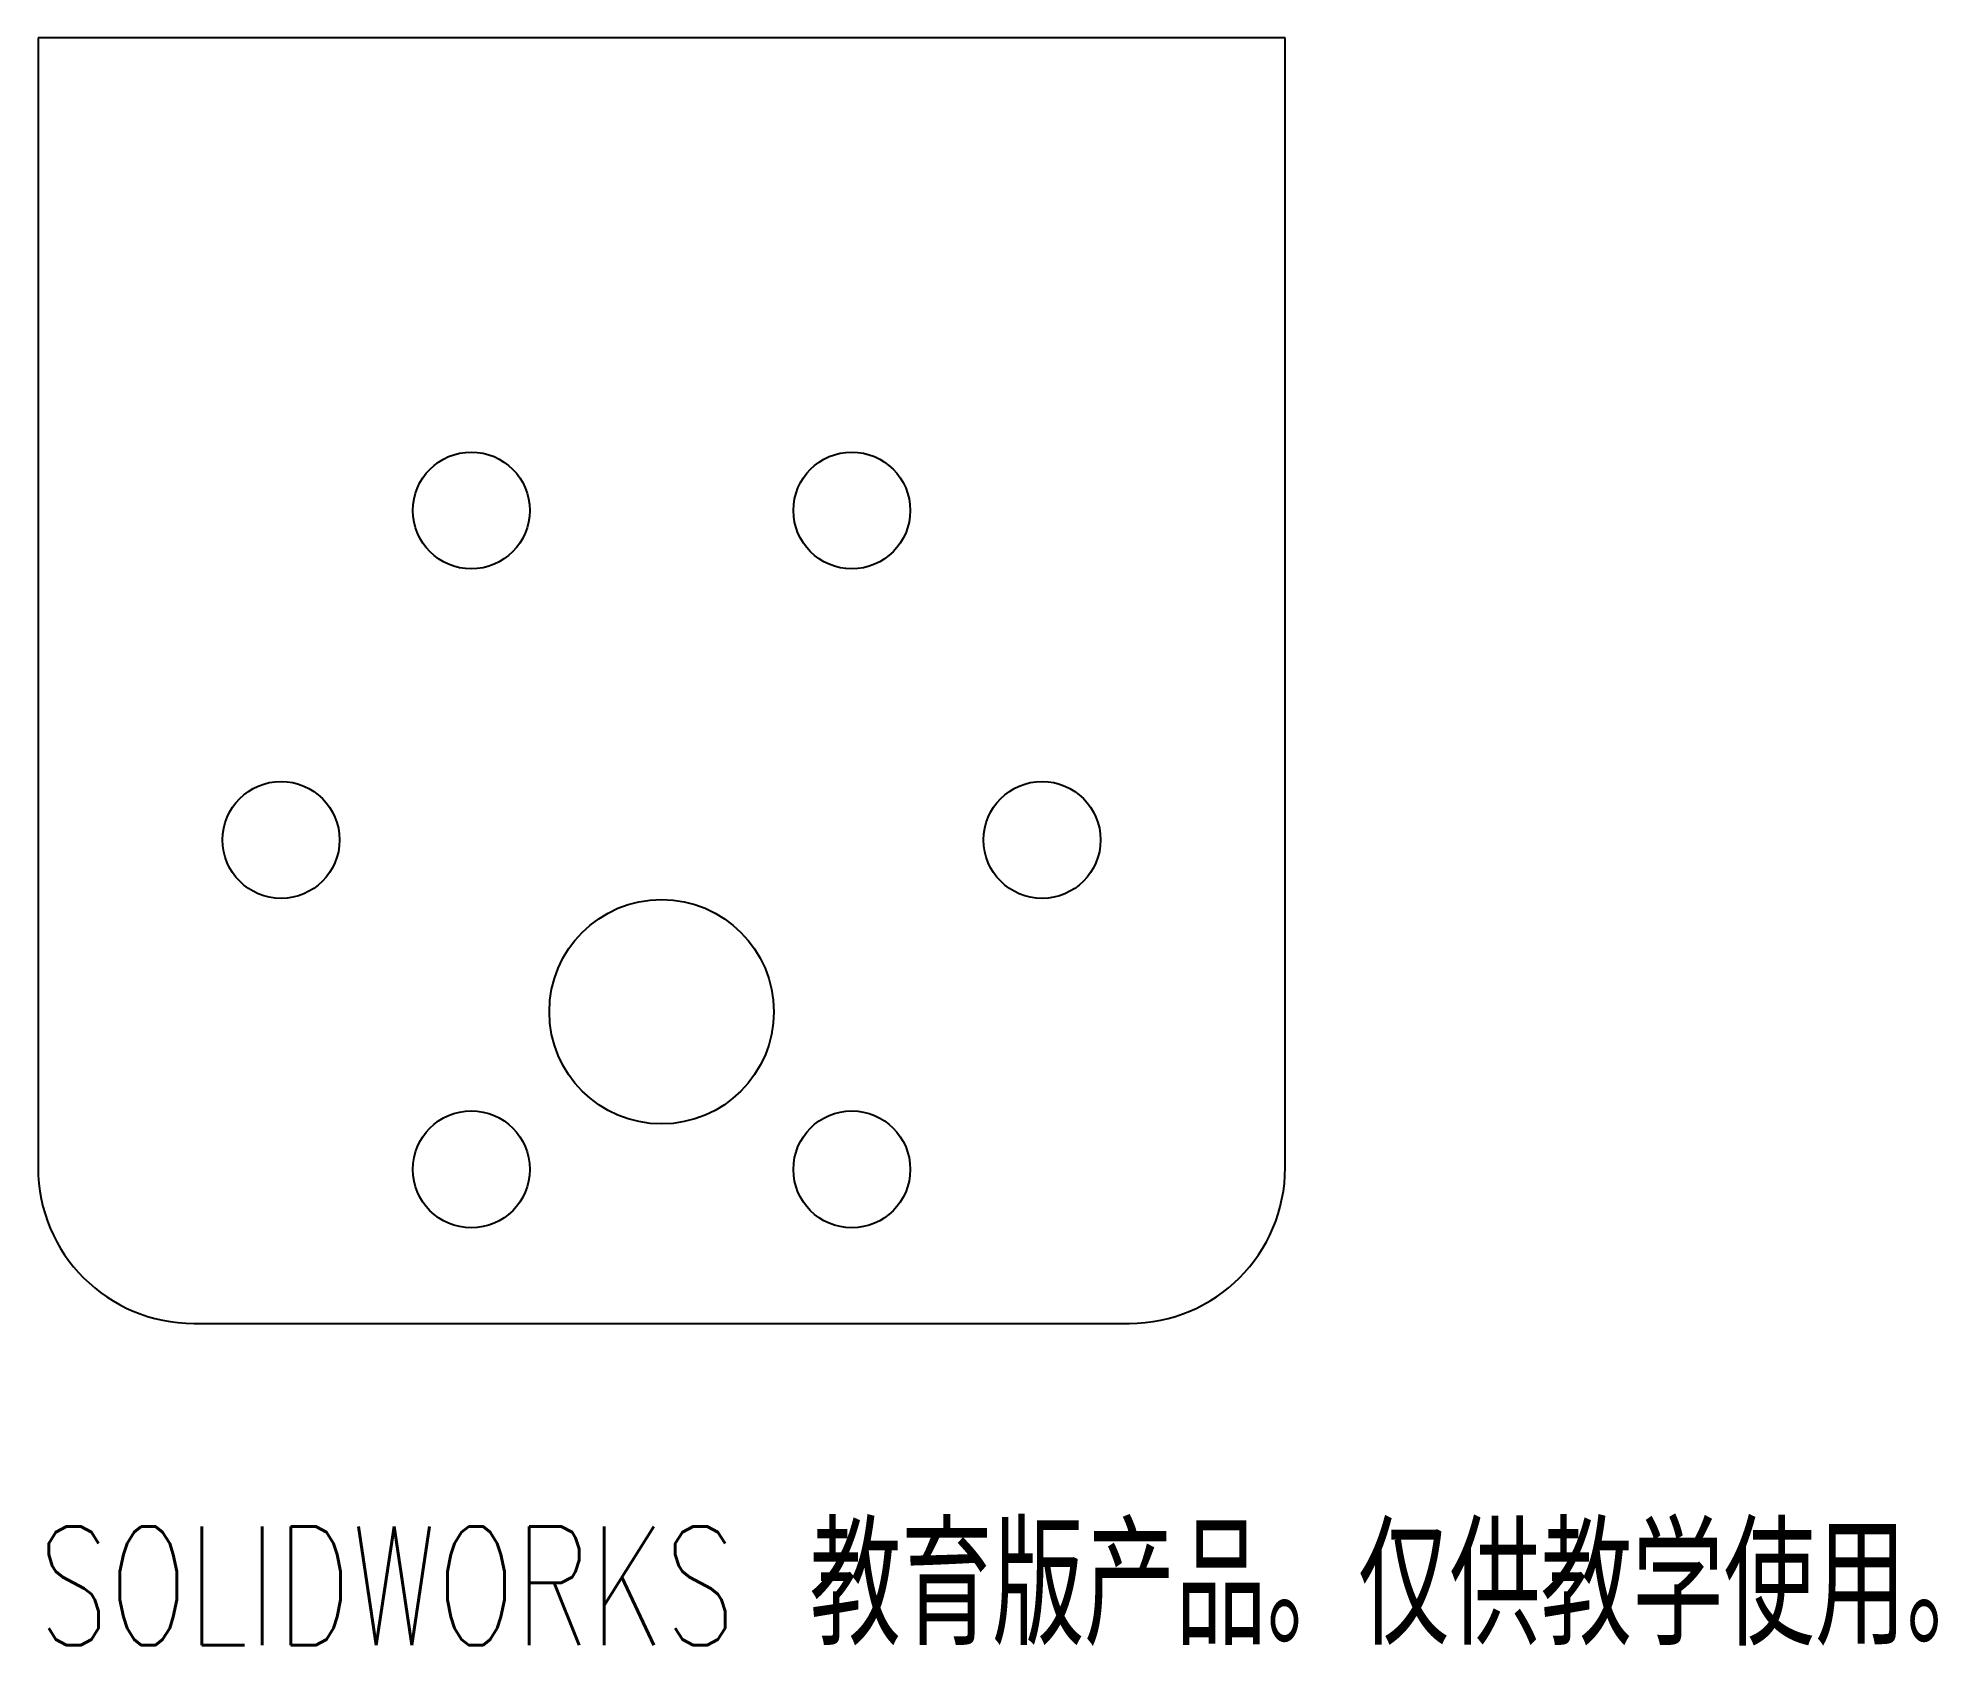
# Model space of a CAD drawing. Header units: inches. Extents: x -1 to 2.05, y -1.55 to 1.03.
import ezdxf

# ---------------------------------------------------------------- set-up
doc = ezdxf.new("R2010")
doc.units = ezdxf.units.IN
doc.header["$MEASUREMENT"] = 0
doc.styles.add('SLDTEXTSTYLE0', font='TXT', dxfattribs={"width": 0.7, "bigfont": 'bigfont'})

msp = doc.modelspace()

# ---------------------------------------------------------------- linework, layer by layer
at = {"color": 7, "linetype": 'Continuous', "lineweight": 25}
for p, q in [((1, 1.031), (-1, 1.031)), ((-1, 1.031), (-1, -0.781)), ((1, -0.781), (1, 1.031)), ((-0.75, -1.031), (0.75, -1.031))]:
    msp.add_line(p, q, dxfattribs=at)
for centre, radius in [((-0.3051, 0.2731), 0.0937), ((0.3051, 0.2731), 0.0937), ((-0.6102, -0.2554), 0.0938), ((0.6102, -0.2554), 0.0938), ((0, -0.531), 0.18), ((-0.3051, -0.7839), 0.0938), ((0.3051, -0.7839), 0.0937)]:
    msp.add_circle(centre, radius, dxfattribs=at)
for centre, start, end in [((-0.75, -0.781), 180, 270), ((0.75, -0.781), 270, 0)]:
    msp.add_arc(centre, 0.25, start, end, dxfattribs=at)

# ---------------------------------------------------------------- texts
at = {"color": 7, "linetype": 'Continuous', "insert": (-1, -1.3566), "char_height": 0.1903, "attachment_point": 1, "style": 'SLDTEXTSTYLE0'}
msp.add_mtext('SOLIDWORKS \\M+18BB3\\M+188E7\\M+194C5产\\M+19569\\M+18142仅\\M+18B9F\\M+18BB3\\M+18A77\\M+18E67\\M+19770\\M+18142', dxfattribs=at)

doc.saveas('drawing.dxf')
